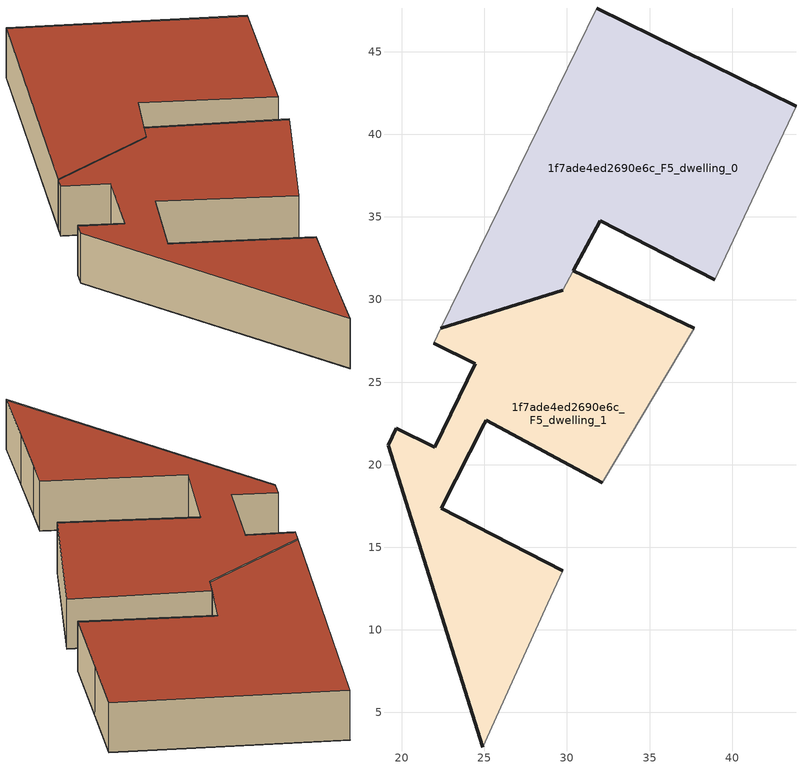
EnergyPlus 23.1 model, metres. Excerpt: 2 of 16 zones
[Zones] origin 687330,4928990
1f7ade4ed2690e6c_F5_dwelling_0
 floor to 1f7ade4ed2690e6c_F4_dwelling_0 (EU_floor_Construction): 38.96,31.21 41.65,36.96 43.89,41.71 31.81,47.65 22.37,28.25 29.75,30.56 30.38,31.73 30.38,31.74 32.02,34.78 z15
 wall outside (EU_wall_Construction): 29.75,30.56 22.37,28.25 / 31.81,47.65 43.89,41.71 / 38.96,31.21 32.02,34.78 30.38,31.74 30.38,31.73 z15:18
 wall adiabatic (EU_wall_Construction): 22.37,28.25 31.81,47.65 / 43.89,41.71 41.65,36.96 38.96,31.21 z15:18
 wall to 1f7ade4ed2690e6c_F5_dwelling_1 (EU_wall_Construction): 30.38,31.73 29.75,30.56 z15:18
 roof outside (EU_roof_Construction): 43.89,41.71 41.65,36.96 38.96,31.21 32.02,34.78 30.38,31.74 30.38,31.73 29.75,30.56 22.37,28.25 31.81,47.65 z18
1f7ade4ed2690e6c_F5_dwelling_1
 floor to 1f7ade4ed2690e6c_F4_dwelling_1 (EU_floor_Construction): 26.95,7.45 28.84,11.6 29.73,13.57 22.4,17.37 25,22.47 25.11,22.69 32.15,18.91 37.72,28.25 30.38,31.73 29.75,30.56 22.37,28.25 21.93,27.34 24.45,26.12 21.99,21.05 19.65,22.21 19.17,21.18 24.9,2.91 z15
 wall outside (EU_wall_Construction): 22.37,28.25 29.75,30.56 / 30.38,31.73 37.72,28.25 / 32.15,18.91 25.11,22.69 25,22.47 22.4,17.37 29.73,13.57 / 24.9,2.91 19.17,21.18 19.65,22.21 21.99,21.05 24.45,26.12 21.93,27.34 z15:18
 wall adiabatic (EU_wall_Construction): 21.93,27.34 22.37,28.25 / 37.72,28.25 32.15,18.91 / 29.73,13.57 28.84,11.6 26.95,7.45 24.9,2.91 z15:18
 roof outside (EU_roof_Construction): 37.72,28.25 32.15,18.91 25.11,22.69 25,22.47 22.4,17.37 29.73,13.57 28.84,11.6 26.95,7.45 24.9,2.91 19.17,21.18 19.65,22.21 21.99,21.05 24.45,26.12 21.93,27.34 22.37,28.25 29.75,30.56 30.38,31.73 z18
[Building]
EU S2 Campaign: North Axis=0; Terrain=City; Solar Distribution=FullExterior
[Site:Location]
Bologna: Latitude=44.5; Longitude=11.25; Time Zone=1; Elevation=37
[SizingPeriod:WeatherFileDays]
AnnualSizingPeriod: Begin Month=1; Begin Day of Month=1; End Month=12; End Day of Month=31; Day of Week for Start Day=Monday; Use Weather File Daylight Saving Period=No; Use Weather File Rain and Snow Indicators=No
[MATERIAL]
EU_InternalMass_Material: Roughness=MediumRough; Thickness=0.1; Conductivity=1; Density=1800; Specific Heat=900; Thermal Absorptance=0.9; Solar Absorptance=0.7; Visible Absorptance=0.7
[MATERIAL:NOMASS] Roughness=MediumRough; Thermal Absorptance=0.9; Solar Absorptance=0.7; Visible Absorptance=0.7
Name | Thermal Resistance
EU_wall_NoMass | 0.905828
EU_roof_NoMass | 0.37593
EU_floor_NoMass | 0.67114
[CONSTRUCTION]
EU_wall_Construction: EU_wall_NoMass
EU_roof_Construction: EU_roof_NoMass
EU_floor_Construction: EU_floor_NoMass
EU_InternalMass_Construction: EU_InternalMass_Material
[ZONE] Type=1; Multiplier=1; Ceiling Height=autocalculate; Floor Area=autocalculate; Part of Total Floor Area=Yes
Name | Volume
1f7ade4ed2690e6c_F5_dwelling_0 | 593.995
1f7ade4ed2690e6c_F5_dwelling_1 | 579.658
[INTERNALMASS] Construction=EU_InternalMass_Construction
Name | Zone or ZoneList | Surface Area
1f7ade4ed2690e6c_F5_dwelling_0_EU_InternalMass | 1f7ade4ed2690e6c_F5_dwelling_0 | 283.668
1f7ade4ed2690e6c_F5_dwelling_1_EU_InternalMass | 1f7ade4ed2690e6c_F5_dwelling_1 | 299.89
[OTHEREQUIPMENT] Fuel Type=Electricity; Design Level Calculation Method=Watts/Area; Power per Zone Floor Area=1; Fraction Latent=0; Fraction Radiant=0; Fraction Lost=0; Carbon Dioxide Generation Rate=0; EndUse Subcategory=EU_Step8_InternalGains
Name | Zone or ZoneList or Space or SpaceList | Schedule
EU_Step8_InternalGain_1f7ade4ed2690e6c_F5_dwelling_0_f000 | 1f7ade4ed2690e6c_F5_dwelling_0 | EU_Step8_GainSchedule_1f7ade4ed2690e6c_F5_dwelling_0_f000
EU_Step8_InternalGain_1f7ade4ed2690e6c_F5_dwelling_1_f000 | 1f7ade4ed2690e6c_F5_dwelling_1 | EU_Step8_GainSchedule_1f7ade4ed2690e6c_F5_dwelling_1_f000
[ZONEVENTILATION:DESIGNFLOWRATE] Schedule=EU_AlwaysOn; Design Flow Rate Calculation Method=AirChanges/Hour; Air Changes per Hour=0.73129; Ventilation Type=Natural; Fan Pressure Rise=0; Fan Total Efficiency=1; Constant Term Coefficient=1; Temperature Term Coefficient=0; Velocity Term Coefficient=0; Velocity Squared Term Coefficient=0; Minimum Indoor Temperature=-100; Maximum Indoor Temperature=100; Delta Temperature=-100; Minimum Outdoor Temperature=-100; Maximum Outdoor Temperature=100; Maximum Wind Speed=40
Name | Zone or ZoneList or Space or SpaceList
EU_ConstantAir_1f7ade4ed2690e6c_F5_dwelling_0 | 1f7ade4ed2690e6c_F5_dwelling_0
EU_ConstantAir_1f7ade4ed2690e6c_F5_dwelling_1 | 1f7ade4ed2690e6c_F5_dwelling_1
[HVACTEMPLATE:THERMOSTAT] Constant Heating Setpoint=20; Constant Cooling Setpoint=50
EU_HeatOnly_1f7ade4ed2690e6c_F0_dwelling_1; EU_HeatOnly_1f7ade4ed2690e6c_F0_dwelling_2; EU_HeatOnly_1f7ade4ed2690e6c_F1_dwelling_0; EU_HeatOnly_1f7ade4ed2690e6c_F1_dwelling_1; EU_HeatOnly_1f7ade4ed2690e6c_F1_dwelling_2; EU_HeatOnly_1f7ade4ed2690e6c_F2_dwelling_0; EU_HeatOnly_1f7ade4ed2690e6c_F2_dwelling_1; EU_HeatOnly_1f7ade4ed2690e6c_F2_dwelling_2; EU_HeatOnly_1f7ade4ed2690e6c_F3_dwelling_0; EU_HeatOnly_1f7ade4ed2690e6c_F3_dwelling_1; EU_HeatOnly_1f7ade4ed2690e6c_F3_dwelling_2; EU_HeatOnly_1f7ade4ed2690e6c_F4_dwelling_0; EU_HeatOnly_1f7ade4ed2690e6c_F4_dwelling_1; EU_HeatOnly_1f7ade4ed2690e6c_F5_dwelling_0; EU_HeatOnly_1f7ade4ed2690e6c_F5_dwelling_1
[HVACTEMPLATE:ZONE:IDEALLOADSAIRSYSTEM] System Availability Schedule=EU_AlwaysOn; Maximum Heating Supply Air Temperature=50; Minimum Cooling Supply Air Temperature=13; Maximum Heating Supply Air Humidity Ratio=0.0156; Minimum Cooling Supply Air Humidity Ratio=0.0077; Heating Limit=NoLimit; Cooling Limit=NoLimit; Heating Availability Schedule=EU_AlwaysOn; Cooling Availability Schedule=EU_CoolingOff; Dehumidification Control Type=ConstantSensibleHeatRatio; Cooling Sensible Heat Ratio=0.7; Dehumidification Setpoint=60; Humidification Control Type=None; Humidification Setpoint=30; Outdoor Air Method=None; Outdoor Air Flow Rate per Person=0.00944; Outdoor Air Flow Rate per Zone Floor Area=0; Outdoor Air Flow Rate per Zone=0; Demand Controlled Ventilation Type=None; Outdoor Air Economizer Type=NoEconomizer; Heat Recovery Type=None; Sensible Heat Recovery Effectiveness=0.7; Latent Heat Recovery Effectiveness=0.65
Name | Template Thermostat
1f7ade4ed2690e6c_F5_dwelling_0 | EU_HeatOnly_1f7ade4ed2690e6c_F5_dwelling_0
1f7ade4ed2690e6c_F5_dwelling_1 | EU_HeatOnly_1f7ade4ed2690e6c_F5_dwelling_1
[SIZING:ZONE] Zone Cooling Design Supply Air Temperature Input Method=SupplyAirTemperature; Zone Cooling Design Supply Air Temperature=13; Zone Heating Design Supply Air Temperature Input Method=SupplyAirTemperature; Zone Heating Design Supply Air Temperature=50; Zone Cooling Design Supply Air Humidity Ratio=0.008; Zone Heating Design Supply Air Humidity Ratio=0.008; Cooling Design Air Flow Method=DesignDay; Cooling Design Air Flow Rate=0; Cooling Minimum Air Flow per Zone Floor Area=0.000762; Cooling Minimum Air Flow=0; Cooling Minimum Air Flow Fraction=0.2; Heating Design Air Flow Method=DesignDay; Heating Design Air Flow Rate=0; Heating Maximum Air Flow per Zone Floor Area=0.002032; Heating Maximum Air Flow=0.141576; Heating Maximum Air Flow Fraction=0.3; Account for Dedicated Outdoor Air System=No; Dedicated Outdoor Air System Control Strategy=NeutralSupplyAir; Dedicated Outdoor Air Low Setpoint Temperature for Design=autosize; Dedicated Outdoor Air High Setpoint Temperature for Design=autosize; Zone Load Sizing Method=Sensible Load Only No Latent Load; Zone Latent Cooling Design Supply Air Humidity Ratio Input Method=HumidityRatioDifference; Zone Cooling Design Supply Air Humidity Ratio Difference=0.005; Zone Latent Heating Design Supply Air Humidity Ratio Input Method=HumidityRatioDifference; Zone Humidification Design Supply Air Humidity Ratio Difference=0.005
1f7ade4ed2690e6c_F5_dwelling_0; 1f7ade4ed2690e6c_F5_dwelling_1
[SCHEDULE:CONSTANT]
Name | Hourly Value
EU_AlwaysOn | 1
EU_CoolingOff | 0
[SCHEDULE:FILE] Column Number=1; Rows to Skip at Top=0; Number of Hours of Data=8760; Column Separator=Comma; Interpolate to Timestep=No; Minutes per Item=60; Adjust Schedule for Daylight Savings=Yes
Name | File
EU_Step8_GainSchedule_1f7ade4ed2690e6c_F5_dwelling_0_f000 | ../../schedules/1f7ade4ed2690e6c/1f7ade4ed2690e6c_F5_dwelling_0_f000_gain.csv
EU_Step8_GainSchedule_1f7ade4ed2690e6c_F5_dwelling_1_f000 | ../../schedules/1f7ade4ed2690e6c/1f7ade4ed2690e6c_F5_dwelling_1_f000_gain.csv
